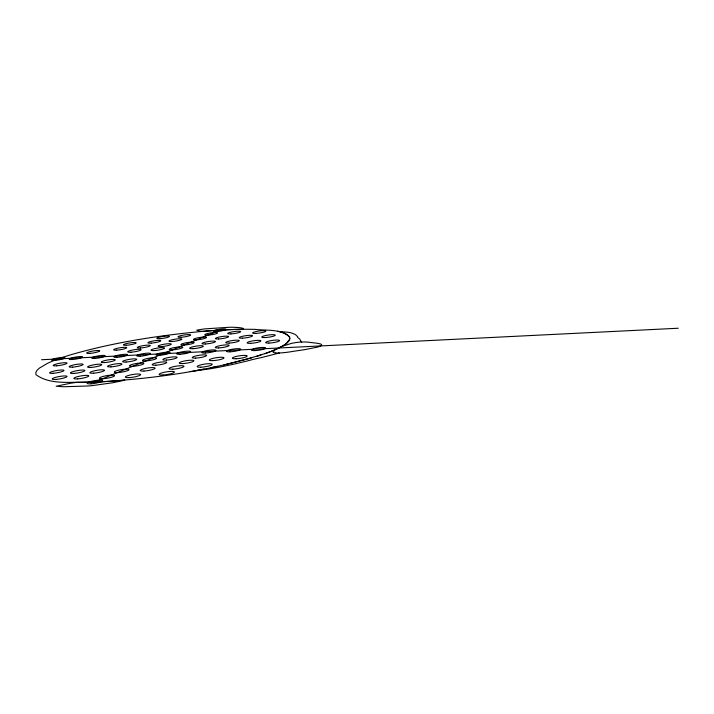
<?xml version="1.0" encoding="UTF-8"?>
<svg xmlns="http://www.w3.org/2000/svg" width="714" height="714" viewBox="0 0 714 714"><rect width="100%" height="100%" fill="white"/><g stroke="black" fill="none" stroke-linecap="round" stroke-linejoin="round"><path stroke-width="1.07" d="M124.629 380.241L112.83 382.74L92.293 385.614A34.352 5.899 -9.6 0 1 87.777 385.988L63.51 386.756L56.156 386.238L70.106 383.311A63.287 11.335 -10.1 0 1 74.613 382.642L76.068 382.436A144.514 22.982 -8.8 0 0 94.409 382.142C152.6 378.929 211.121 371.101 266.688 353.028A106.993 17.538 -8.8 0 0 286.537 343.345L289.848 338.989L289.634 337.008C280.763 328.663 266.554 330.769 255.273 329.377C237.021 328.94 218.761 329.984 200.572 331.564C157.294 335.714 114.079 342.381 72.23 354.349A105.422 16.761 -9.1 0 0 47.311 363.462L39.404 368.103L36.994 370.379L35.807 372.565L35.941 374.618C51.31 386.283 76.184 381.026 94.409 382.142A144.174 22.937 -8.8 0 0 124.691 380.178M301.424 342.024L299.684 338.989A92.865 15.619 -8.6 0 0 299.005 338.472L297.809 337.615A16.136 2.669 -7.7 0 1 297.72 337.436L297.693 337.053A45.152 7.443 -8.2 0 0 297.595 336.696L295.73 334.857A164.925 27.239 -9.2 0 0 294.659 334.214L291.794 333.063A63.965 10.46 -8.4 0 0 287.787 332.215L277.362 331.376C282.905 331.421 294.962 336.58 287.198 342.791A107.475 17.618 -8.8 0 1 282.11 346.281L274.961 349.771L273.248 352.163A6.596 1.16 -8 0 0 273.319 352.511L275.961 353.064M94.409 382.142L220.117 330.109A151.466 25.017 -9.2 0 1 243.429 329.279C245.223 327.431 233.746 327.351 232.139 327.244A28.89 4.346 -8.5 0 0 229.087 327.289L204.418 328.904L196.725 330.145L199.742 331.144A47.677 6.908 -8.2 0 0 201.589 331.358L202.24 331.412A151.93 25.106 -9.2 0 1 220.108 330.109M256.567 356.402L260.905 355.019M282.11 346.281L287.287 344.719A55.371 9.112 -8.3 0 0 288.751 344.246L290.544 343.657A6.417 1.098 -7.9 0 1 292.16 343.238L294.936 342.72A16.913 2.91 -7.9 0 1 295.917 342.568L297.604 342.336A8.791 1.499 -7.9 0 1 300.13 342.095L303.843 341.979A27.07 4.686 -8 0 1 307.011 342.06L307.359 342.086A20.42 3.525 -7.9 0 1 309.019 342.238L310.947 342.524A29.158 4.936 -7.5 0 0 311.652 342.613L314.526 342.934A102.361 18.484 -8.5 0 1 317.239 343.273L320.747 343.987L321.746 344.889A12.611 2.204 -7.8 0 1 321.05 345.638L319.917 346.236A12.611 2.204 -7.8 0 1 317.551 347.084L304.994 349.592A91.803 14.994 -7.9 0 1 300.076 350.342L295.052 351.074A31.345 5.703 -7.9 0 0 293.722 351.279L289.545 351.94A20.206 3.516 -8 0 1 287.162 352.27L286.635 352.332A27.007 4.668 -8 0 1 282.208 352.805L278.023 353.091A9.023 1.58 -8 0 1 275.738 353.046M251.89 357.803L223.928 364.934M210.916 367.71L217.529 366.336M197.171 370.352L204.115 369.049M190.102 371.601L209.871 368.835A67.134 11.442 -8.7 0 0 220.314 366.978L230.667 364.845A155.911 24.669 -8.9 0 0 235.656 363.738L248.008 360.784A47.588 8.22 -8.6 0 0 249.989 360.258L252.006 359.704A17.752 3.222 -8.2 0 1 253.059 359.437L258.977 358.089A91.919 15.208 -8.5 0 0 263.814 356.964L279.201 353.046L278.38 353.082M41.528 359.74L678.3 328.235M274.89 349.806A107.475 17.618 -8.8 0 1 264.849 353.689M254.621 350.61A7.274 1.241 -8.2 0 0 265.688 348.066A7.274 1.241 -8.2 0 0 255.193 348.37A7.274 1.241 -8.2 0 0 254.621 350.61M230.06 351.815A7.202 1.214 -8.4 0 0 240.725 349.217A7.202 1.214 -8.4 0 0 230.015 349.708A7.202 1.214 -8.4 0 0 230.06 351.815M205.23 353.028A7.14 1.187 -8.6 0 0 215.931 350.449A7.14 1.187 -8.6 0 0 205.462 350.931A7.14 1.187 -8.6 0 0 205.23 353.028M179.937 354.269A7.078 1.151 -8.8 0 0 190.656 351.707A7.078 1.151 -8.8 0 0 180.428 352.172A7.078 1.151 -8.8 0 0 179.937 354.269M140.167 356.206A6.979 1.107 -9.1 0 0 150.529 353.626A6.979 1.107 -9.1 0 0 140.221 354.26A6.979 1.107 -9.1 0 0 140.167 356.206M117.15 357.33A6.926 1.08 -9.3 0 0 127.547 354.769A6.926 1.08 -9.3 0 0 117.435 355.393A6.926 1.08 -9.3 0 0 117.15 357.33M94.864 358.419A6.881 1.053 -9.4 0 0 105.297 355.875A6.881 1.053 -9.4 0 0 95.373 356.491A6.881 1.053 -9.4 0 0 94.864 358.419M72.578 359.499A6.837 1.026 -9.6 0 0 82.637 356.929A6.837 1.026 -9.6 0 0 72.48 357.714A6.837 1.026 -9.6 0 0 72.578 359.499M54.844 360.374A6.801 1.009 -9.7 0 0 64.947 357.812A6.801 1.009 -9.7 0 0 54.924 358.589A6.801 1.009 -9.7 0 0 54.844 360.374M268.919 343.077A7.06 1.169 -8.1 0 0 279.611 340.64A7.06 1.169 -8.1 0 0 269.33 340.98A7.06 1.169 -8.1 0 0 268.919 343.077M250.676 343.327A6.988 1.142 -8.2 0 0 260.913 340.846A6.988 1.142 -8.2 0 0 250.418 341.363A6.988 1.142 -8.2 0 0 250.676 343.327M264.885 337.561A6.845 1.098 -8.1 0 0 275.265 335.232A6.845 1.098 -8.1 0 0 265.331 335.58A6.845 1.098 -8.1 0 0 264.885 337.561M255.728 333.402A6.649 1.035 -8.1 0 0 265.849 331.153A6.649 1.035 -8.1 0 0 256.246 331.51A6.649 1.035 -8.1 0 0 255.728 333.402M242.564 338.159A6.756 1.071 -8.3 0 0 252.515 335.785A6.756 1.071 -8.3 0 0 242.403 336.312A6.756 1.071 -8.3 0 0 242.564 338.159M229.114 343.086A6.881 1.107 -8.4 0 0 239.306 340.658A6.881 1.107 -8.4 0 0 229.087 341.158A6.881 1.107 -8.4 0 0 229.114 343.086M218.707 347.932A7.006 1.142 -8.5 0 0 229.149 345.424A7.006 1.142 -8.5 0 0 218.787 345.915A7.006 1.142 -8.5 0 0 218.707 347.932M192.896 348.691A6.926 1.107 -8.7 0 0 203.338 346.21A6.926 1.107 -8.7 0 0 193.253 346.692A6.926 1.107 -8.7 0 0 192.896 348.691M205.248 343.996A6.801 1.08 -8.6 0 0 215.45 341.578A6.801 1.08 -8.6 0 0 205.462 342.077A6.801 1.08 -8.6 0 0 205.248 343.996M218.618 338.98A6.676 1.044 -8.5 0 0 228.578 336.633A6.676 1.044 -8.5 0 0 218.698 337.142A6.676 1.044 -8.5 0 0 218.618 338.98M230.961 333.902A6.551 1 -8.3 0 0 240.672 331.635A6.551 1 -8.3 0 0 230.925 332.153A6.551 1 -8.3 0 0 230.961 333.902M159.65 355.26A7.024 1.133 -9 0 0 169.986 352.654A7.024 1.133 -9 0 0 159.499 353.296A7.024 1.133 -9 0 0 159.65 355.26M172.743 349.833A6.881 1.089 -8.8 0 0 182.802 347.316A6.881 1.089 -8.8 0 0 172.467 347.968A6.881 1.089 -8.8 0 0 172.743 349.833M183.98 345.032A6.747 1.053 -8.7 0 0 194.199 342.64A6.747 1.053 -8.7 0 0 184.408 343.131A6.747 1.053 -8.7 0 0 183.98 345.032M196.52 339.846A6.613 1.017 -8.6 0 0 206.48 337.526A6.613 1.017 -8.6 0 0 196.823 338.025A6.613 1.017 -8.6 0 0 196.52 339.846M207.819 335.169A6.488 0.982 -8.5 0 0 217.547 332.911A6.488 0.982 -8.5 0 0 208.006 333.42A6.488 0.982 -8.5 0 0 207.819 335.169M216.592 331.537A6.399 0.955 -8.4 0 0 226.142 329.332A6.399 0.955 -8.4 0 0 216.69 329.85A6.399 0.955 -8.4 0 0 216.592 331.537M154.483 350.565A6.828 1.062 -9 0 0 164.559 348.066A6.828 1.062 -9 0 0 154.385 348.709A6.828 1.062 -9 0 0 154.483 350.565M161.444 346.576A6.712 1.035 -8.9 0 0 171.315 344.139A6.712 1.035 -8.9 0 0 161.284 344.791A6.712 1.035 -8.9 0 0 161.444 346.576M172.288 341.488A6.569 0.991 -8.8 0 0 181.892 339.132A6.569 0.991 -8.8 0 0 172.029 339.793A6.569 0.991 -8.8 0 0 172.288 341.488M180.856 337.276A6.453 0.964 -8.7 0 0 190.638 335.036A6.453 0.964 -8.7 0 0 181.302 335.526A6.453 0.964 -8.7 0 0 180.856 337.276M159.954 338.686A6.417 0.946 -8.8 0 0 169.397 336.41A6.417 0.946 -8.8 0 0 159.82 337.053A6.417 0.946 -8.8 0 0 159.954 338.686M151.154 343.113A6.542 0.973 -8.9 0 0 160.82 340.765A6.542 0.973 -8.9 0 0 151.1 341.408A6.542 0.973 -8.9 0 0 151.154 343.113M140.426 347.977A6.676 1.017 -9 0 0 150.342 345.549A6.676 1.017 -9 0 0 140.48 346.192A6.676 1.017 -9 0 0 140.426 347.977M130.983 352.198A6.792 1.044 -9.1 0 0 141.113 349.708A6.792 1.044 -9.1 0 0 131.126 350.342A6.792 1.044 -9.1 0 0 130.983 352.198M116.73 350.155A6.658 1 -9.2 0 0 126.726 347.736A6.658 1 -9.2 0 0 117.007 348.361A6.658 1 -9.2 0 0 116.73 350.155M126.476 345.246A6.515 0.964 -9.1 0 0 136.222 342.898A6.515 0.964 -9.1 0 0 126.664 343.532A6.515 0.964 -9.1 0 0 126.476 345.246M90 353.359A6.676 0.991 -9.4 0 0 99.746 350.877A6.676 0.991 -9.4 0 0 89.741 351.672A6.676 0.991 -9.4 0 0 90 353.359M236.138 358.758A7.479 1.312 -8.4 0 0 247.187 356.009A7.479 1.312 -8.4 0 0 236.022 356.482A7.479 1.312 -8.4 0 0 236.138 358.758M212.906 360.624A7.452 1.294 -8.6 0 0 224.026 357.884A7.452 1.294 -8.6 0 0 213.049 358.339A7.452 1.294 -8.6 0 0 212.906 360.624M200.75 367.21A7.64 1.357 -8.8 0 0 212.219 364.363A7.64 1.357 -8.8 0 0 201.036 364.8A7.64 1.357 -8.8 0 0 200.75 367.21M163.024 375.011A7.765 1.383 -9.1 0 0 174.421 371.994A7.765 1.383 -9.1 0 0 162.801 372.628A7.765 1.383 -9.1 0 0 163.024 375.011M172.922 369.192A7.595 1.33 -9 0 0 184.007 366.282A7.595 1.33 -9 0 0 172.601 366.916A7.595 1.33 -9 0 0 172.922 369.192M182.695 363.578A7.426 1.276 -8.9 0 0 193.94 360.829A7.426 1.276 -8.9 0 0 183.177 361.275A7.426 1.276 -8.9 0 0 182.695 363.578M195.672 358.107A7.283 1.232 -8.7 0 0 206.632 355.447A7.283 1.232 -8.7 0 0 196.002 355.902A7.283 1.232 -8.7 0 0 195.672 358.107M166.514 360.07A7.229 1.196 -9 0 0 177.108 357.366A7.229 1.196 -9 0 0 166.273 358.009A7.229 1.196 -9 0 0 166.514 360.07M155.893 365.193A7.372 1.241 -9.1 0 0 166.764 362.391A7.372 1.241 -9.1 0 0 155.777 363.033A7.372 1.241 -9.1 0 0 155.893 365.193M143.969 371.048A7.542 1.294 -9.2 0 0 155.143 368.147A7.542 1.294 -9.2 0 0 143.969 368.772A7.542 1.294 -9.2 0 0 143.969 371.048M129.136 377.626A7.729 1.348 -9.4 0 0 140.658 374.618A7.729 1.348 -9.4 0 0 129.305 375.225A7.729 1.348 -9.4 0 0 129.136 377.626M146.031 360.9A7.176 1.169 -9.1 0 0 156.661 358.205A7.176 1.169 -9.1 0 0 146.022 358.839A7.176 1.169 -9.1 0 0 146.031 360.9M132.974 366.309A7.327 1.214 -9.3 0 0 143.88 363.533A7.327 1.214 -9.3 0 0 133.099 364.158A7.327 1.214 -9.3 0 0 132.974 366.309M117.783 372.592A7.497 1.267 -9.4 0 0 129.029 369.718A7.497 1.267 -9.4 0 0 118.078 370.325A7.497 1.267 -9.4 0 0 117.783 372.592M102.986 378.723A7.667 1.312 -9.6 0 0 114.561 375.743A7.667 1.312 -9.6 0 0 103.45 376.34A7.667 1.312 -9.6 0 0 102.986 378.723M91.16 383.793A7.809 1.357 -9.7 0 0 102.539 380.66A7.809 1.357 -9.7 0 0 90.821 381.463A7.809 1.357 -9.7 0 0 91.16 383.793M126.057 362.052A7.14 1.151 -9.3 0 0 136.731 359.374A7.14 1.151 -9.3 0 0 126.262 359.999A7.14 1.151 -9.3 0 0 126.057 362.052M111.009 366.871A7.256 1.178 -9.4 0 0 121.933 364.122A7.256 1.178 -9.4 0 0 111.375 364.738A7.256 1.178 -9.4 0 0 111.009 366.871M93.712 373.181A7.426 1.223 -9.6 0 0 104.521 370.271A7.426 1.223 -9.6 0 0 93.364 371.084A7.426 1.223 -9.6 0 0 93.712 373.181M77.656 378.884A7.577 1.267 -9.8 0 0 88.777 375.885A7.577 1.267 -9.8 0 0 77.478 376.689A7.577 1.267 -9.8 0 0 77.656 378.884M55.879 379.42A7.524 1.232 -9.9 0 0 67.027 376.457A7.524 1.232 -9.9 0 0 55.942 377.242A7.524 1.232 -9.9 0 0 55.879 379.42M74.131 373.404A7.363 1.196 -9.7 0 0 84.957 370.53A7.363 1.196 -9.7 0 0 73.997 371.325A7.363 1.196 -9.7 0 0 74.131 373.404M91.303 367.389A7.202 1.151 -9.5 0 0 101.807 364.613A7.202 1.151 -9.5 0 0 90.999 365.416A7.202 1.151 -9.5 0 0 91.303 367.389M104.601 362.569A7.078 1.116 -9.4 0 0 115.275 359.927A7.078 1.116 -9.4 0 0 105.02 360.534A7.078 1.116 -9.4 0 0 104.601 362.569M72.676 367.139A7.122 1.116 -9.7 0 0 83.154 364.408A7.122 1.116 -9.7 0 0 72.569 365.202A7.122 1.116 -9.7 0 0 72.676 367.139M53.193 373.288A7.283 1.151 -9.8 0 0 64.001 370.459A7.283 1.151 -9.8 0 0 53.282 371.244A7.283 1.151 -9.8 0 0 53.193 373.288M56.656 365.809A7.015 1.071 -9.7 0 0 67.054 363.131A7.015 1.071 -9.7 0 0 56.709 363.917A7.015 1.071 -9.7 0 0 56.656 365.809"/></g></svg>
